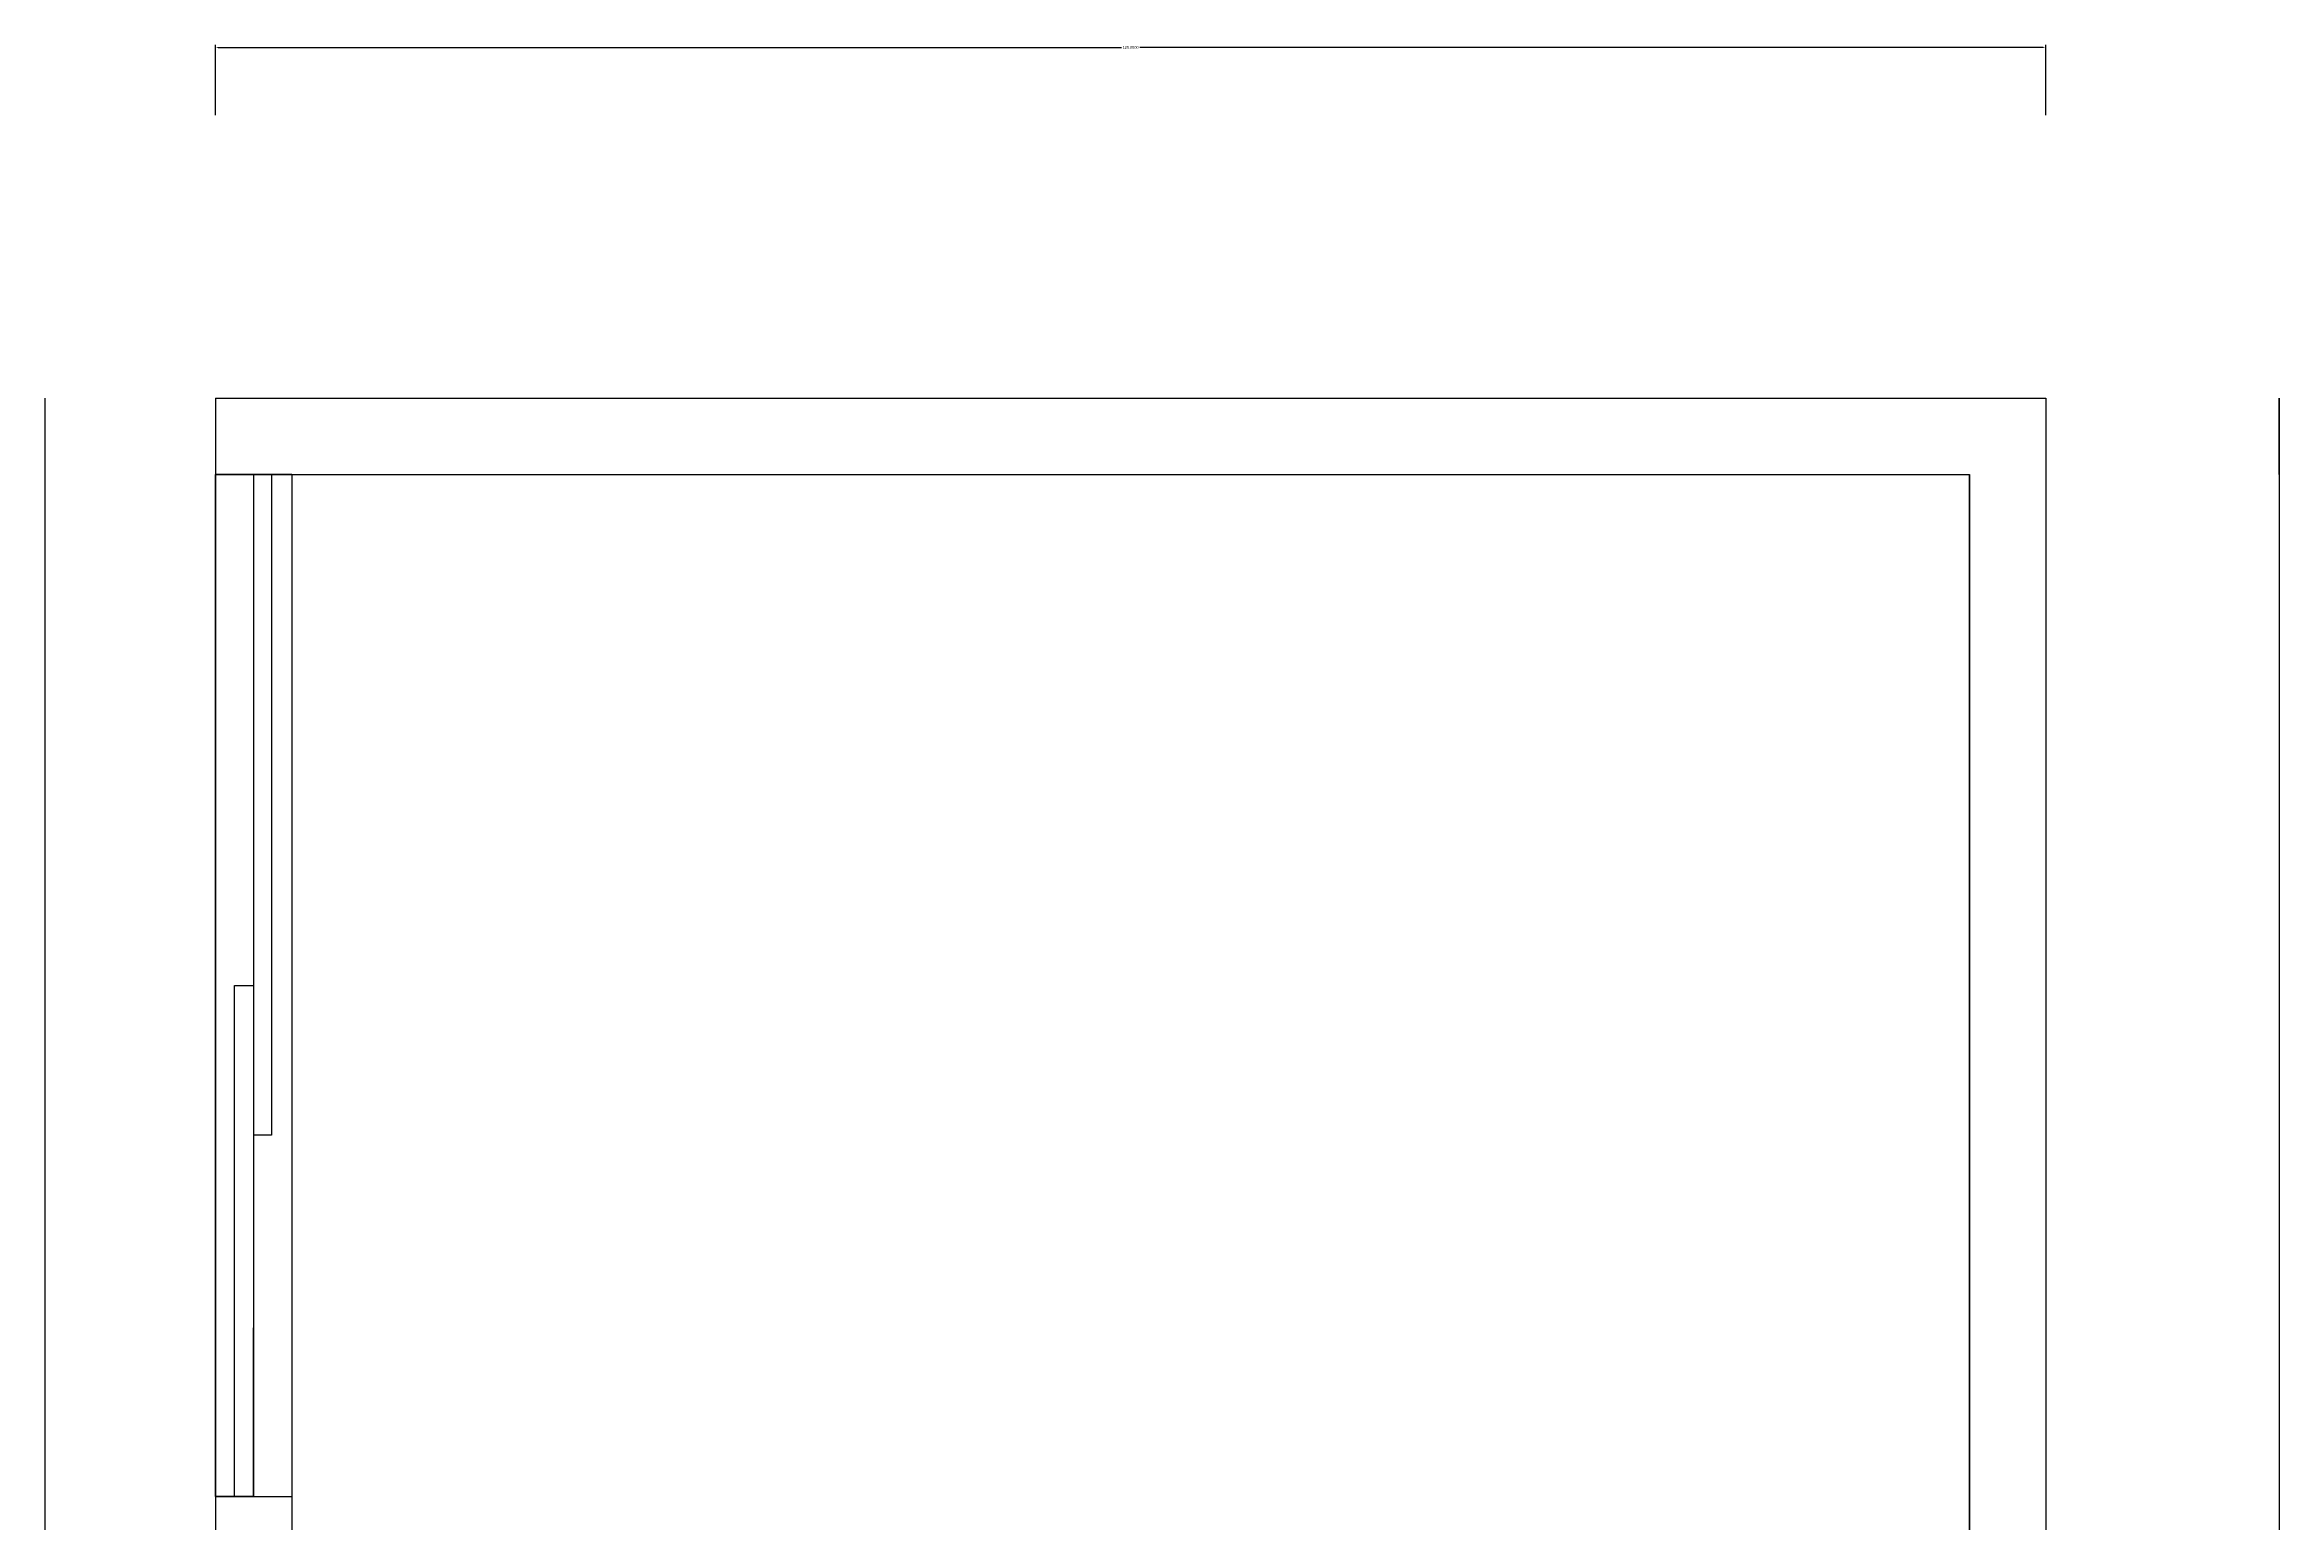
# Model space of a CAD drawing. Header units: inches. Extents: x 70 to 217, y 620 to 796.
# Drawn here: x 70.5 to 217, y 699.2 to 796.2 of the extents above; entities that cross this region are included whole.
import ezdxf

# ---------------------------------------------------------------- set-up
doc = ezdxf.new("R2010")
doc.units = ezdxf.units.IN
doc.header["$MEASUREMENT"] = 0
for name, color, linetype in [('Dimension', 164, 'Continuous'), ('Wall', 7, 'Continuous'), ('Window', 120, 'Continuous')]:
    doc.layers.add(name, color=color, linetype=linetype)
doc.styles.get("Standard").update_dxf_attribs({"font": 'arial.ttf'})
doc.dimstyles.get("Standard").update_dxf_attribs({"dimtxt": 0.18, "dimasz": 0.18, "dimexe": 0.18, "dimexo": 0.0625, "dimgap": 0.09, "dimtad": 0, "dimtih": 1, "dimtoh": 1, "dimdec": 4, "dimzin": 0, "dimdsep": 46, "dimtxsty": 'Standard', "dimcen": 0.09, "dimadec": 0, "dimazin": 0, "dimtfac": 1, "dimtdec": 4, "dimtofl": 0, "dimtmove": 0, "dimatfit": 3, "dimfxl": 1, "dimtolj": 1, "dimtzin": 0, "dimarcsym": 0})

# ---------------------------------------------------------------- blocks, each defined once
blk = doc.blocks.new('*D4')
at = {"layer": 'Defpoints', "color": 0, "transparency": 16777216}
for p in [(201.69, 796), (81.69, 791.5), (201.69, 791.5)]:
    blk.add_point(p, dxfattribs=at)
at = {"layer": 'Dimension', "color": 0, "lineweight": -2, "transparency": 16777216}
for p, q in [((81.69, 791.56), (81.69, 796.18)), ((81.87, 796), (141.1, 796)), ((201.51, 796), (142.29, 796)), ((201.69, 791.56), (201.69, 796.18))]:
    blk.add_line(p, q, dxfattribs=at)
at = {"layer": 'Dimension', "color": 0, "transparency": 16777216}
for points in [[(81.87, 796.03), (81.87, 795.97), (81.69, 796)], [(201.51, 796.03), (201.51, 795.97), (201.69, 796)]]:
    blk.add_solid(points, dxfattribs=at)
at = {"layer": 'Dimension', "color": 0, "transparency": 16777216, "insert": (141.69, 796), "char_height": 0.18, "attachment_point": 5}
blk.add_mtext('\\A1;120.0000', dxfattribs=at)

msp = doc.modelspace()

# ---------------------------------------------------------------- hatches: boundary and pattern name
at = {"layer": 'Wall'}
h = msp.add_hatch(dxfattribs=at)
h.set_pattern_fill('ANSI31', color=256)
edge = h.paths.add_edge_path()
edge.add_line((81.69382, 768.00734), (196.69382, 768.00734))

# ---------------------------------------------------------------- linework, layer by layer
at = {"layer": 'Dimension'}
for p, q in [((70.5, 773.00734), (70.5, 629.00734)), ((217, 773.00734), (217, 768.00734)), ((217, 768.00734), (217, 773.00734)), ((217, 770.50734), (217, 773.00734)), ((81.69382, 768.00734), (81.69382, 763.00734)), ((81.69382, 768.00734), (81.69382, 708.00734)), ((81.69382, 708.00734), (81.69382, 768.00734)), ((81.69382, 768.00734), (81.69382, 701.00734)), ((81.69382, 701.00734), (81.69382, 768.00734)), ((196.69382, 768.00734), (196.69382, 629.00734)), ((217, 768.00734), (217, 634.00734))]:
    msp.add_line(p, q, dxfattribs=at)
at = {"layer": 'Wall'}
for p, q in [((81.69382, 773.00734), (201.69382, 773.00734)), ((81.69382, 773.00734), (81.69382, 629.00734)), ((201.69382, 773.00734), (201.69382, 629.00734)), ((81.69382, 768.00734), (196.69382, 768.00734)), ((86.69382, 768.00734), (81.69382, 768.00734)), ((196.69382, 629.00734), (196.69382, 768.00734)), ((81.69382, 701.00734), (86.69382, 701.00734)), ((81.69382, 701.00734), (86.69382, 701.00734)), ((86.69382, 701.00734), (86.69382, 629.00734))]:
    msp.add_line(p, q, dxfattribs=at)
at = {"layer": 'Window'}
for p, q in [((81.69382, 768.00734), (81.69382, 701.00734)), ((85.36065, 768.00734), (81.69382, 768.00734)), ((81.69382, 768.00734), (85.36065, 768.00734)), ((81.69382, 768.00734), (81.69382, 701.00734)), ((81.69382, 768.00734), (81.69382, 708.00734)), ((84.18153, 768.00734), (84.19382, 701.00734)), ((85.36065, 768.00734), (85.36065, 724.68622)), ((86.69382, 768.00734), (86.69382, 701.00734)), ((82.94382, 701.00734), (82.94382, 734.50734)), ((82.94382, 734.50734), (84.18768, 734.50734)), ((85.36065, 724.68622), (84.18703, 724.68622)), ((84.19382, 701.00734), (84.19382, 712.06001)), ((81.69382, 701.00734), (84.19382, 701.00734)), ((84.19382, 701.00734), (81.69382, 701.00734)), ((81.69382, 701.00734), (81.69382, 701.00734)), ((81.69382, 701.00734), (84.19382, 701.00734))]:
    msp.add_line(p, q, dxfattribs=at)

# ---------------------------------------------------------------- dimensions: what is measured, and where the dimension line sits
at = {"layer": 'Dimension'}
dim = msp.add_linear_dim(base=(201.69382, 796), p1=(81.69382, 791.5), p2=(201.69382, 791.5), dimstyle='Standard', dxfattribs=at)
dim.commit()
dim.dimension.update_dxf_attribs({"geometry": '*D4', "text_midpoint": (141.69382, 796)})

doc.saveas('drawing.dxf')
